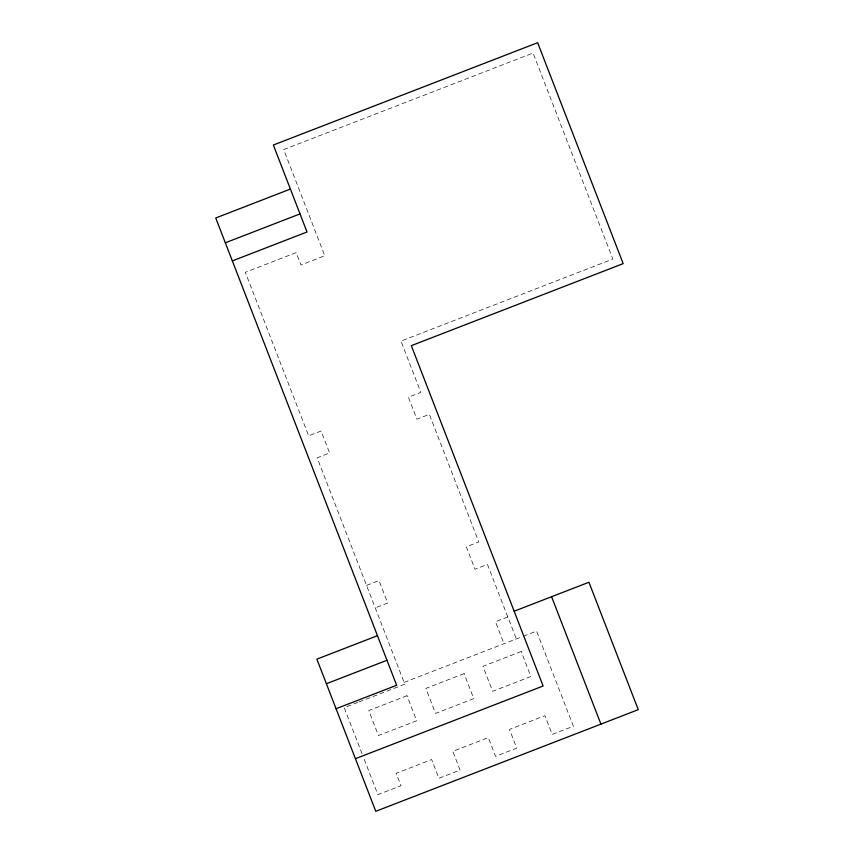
<?xml version="1.0" encoding="UTF-8"?>
<svg xmlns="http://www.w3.org/2000/svg" width="854" height="854" viewBox="0 0 854 854"><rect width="100%" height="100%" fill="white"/><g stroke="black" fill="none" stroke-linecap="round" stroke-linejoin="round"><path stroke-width="0.64" stroke-dasharray="4.27 3.2" d="M366.558 585.406L379.016 580.581L387.716 603.041L375.258 607.867M507.81 616.951L495.48 621.723L503.988 643.724M404.113 682.399L522.082 636.721M523.288 636.251L536.547 631.117L573.376 726.231L552.218 734.419L544.959 715.673L509.475 729.423L516.734 748.157L495.566 756.356L488.307 737.61L452.823 751.349L460.082 770.094L438.913 778.293L431.665 759.548L396.171 773.286L400.985 785.712L377.895 794.647L363.462 757.37M357.815 702.394L344.215 707.667L362.982 756.132M359.054 701.924L404.817 684.203L317.154 457.797L329.601 452.972L321.104 431.014L308.646 435.839L245.322 272.298L296.157 252.613L300.95 264.996L324.787 255.762L283.677 149.599L533.067 53.033L612.852 259.061L400.996 341.088L420.862 392.392L408.404 397.217L416.901 419.175L429.359 414.35L478.774 541.959L466.316 546.774L475.016 569.244L487.463 564.419L516.328 638.941M406.984 695.722L368.768 710.528L378.45 735.54L416.677 720.744L406.984 695.722M464.085 673.614L425.868 688.42L435.551 713.432L473.778 698.636L464.085 673.614M521.186 651.506L482.969 666.301L492.651 691.324L530.878 676.528L521.186 651.506"/><path stroke-width="1.28" d="M290.403 189.065L215.731 217.983L396.662 685.271L336.07 708.735M225.339 242.803L300.01 213.895M232.352 260.897L307.024 231.989L273.355 145.031L537.636 42.7L623.174 263.619L411.318 345.656L543.112 686.008L355.413 758.694M377.468 635.686L316.866 659.149L375.781 811.3L638.269 709.663L588.94 582.257L514.151 611.218M326.388 683.734L386.99 660.27M551.588 596.722L600.928 724.128"/></g></svg>
